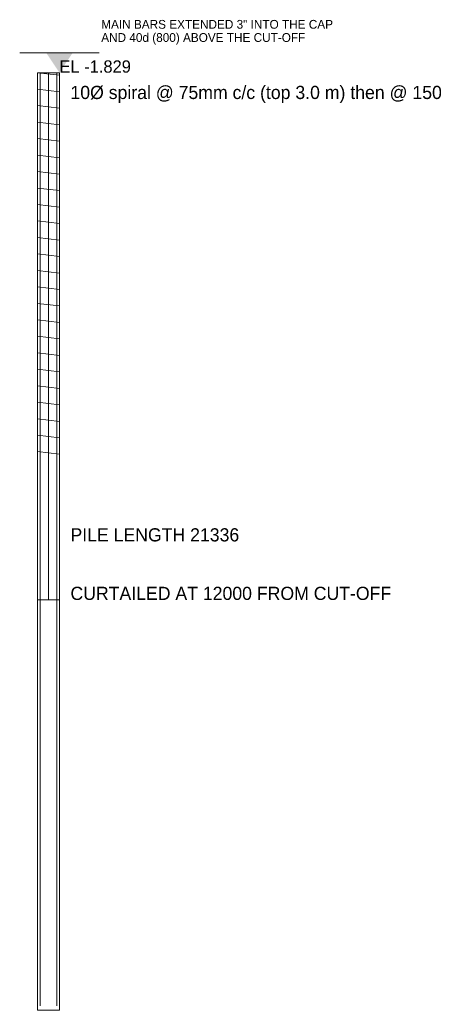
# Model space of a CAD drawing. Extents: x -3200 to 1422622, y -1410602 to 19050.
# Drawn here: x 1199350 to 1208924, y -21336 to 1203 of the extents above; entities that cross this region are included whole.
import ezdxf

# ---------------------------------------------------------------- set-up
doc = ezdxf.new("R2010")
doc.units = 0
for name, color, linetype, lineweight, plot in [('Foundation', 3, 'Continuous', 0, False), ('Rod-1', 6, 'Continuous', 0, False), ('Rod-2', 2, 'Continuous', 0, False), ('Rod-Stirrup', 3, 'Continuous', 0, False), ('Text-1', 7, 'Continuous', 0, False), ('Text-2', 7, 'Continuous', 0, False)]:
    doc.layers.add(name, color=color, linetype=linetype, lineweight=lineweight, plot=plot)

# ---------------------------------------------------------------- blocks, each defined once
blk = doc.blocks.new('LEVEL_MARK')
at = {"layer": 'Text-1'}
blk.add_line((-900, 450), (900, 450), dxfattribs=at)
blk.add_solid([(0, 0), (-300, 450), (300, 450)], dxfattribs=at)
blk.add_attdef('LEVEL', (0, 0), '', height=280, dxfattribs=at)

msp = doc.modelspace()

# ---------------------------------------------------------------- linework, layer by layer
at = {"layer": 'Foundation'}
msp.add_lwpolyline([(1199750, -21336), (1200250, -21336), (1200250, 0), (1199750, 0)], close=True, dxfattribs=at)
at = {"layer": 'Rod-1'}
for p, q in [((1199810, -21236), (1199810, 0)), ((1200190, -21236), (1200190, 0))]:
    msp.add_line(p, q, dxfattribs=at)
at = {"layer": 'Rod-2'}
for p, q in [((1200000, -12000), (1200000, 0)), ((1199750, -12000), (1200250, -12000))]:
    msp.add_line(p, q, dxfattribs=at)
at = {"layer": 'Rod-Stirrup'}
for p, q in [((1199750, 0), (1200250, -60)), ((1199750, -375), (1200250, -435)), ((1199750, -750), (1200250, -810)), ((1199750, -1125), (1200250, -1185)), ((1199750, -1500), (1200250, -1560)), ((1199750, -1875), (1200250, -1935)), ((1199750, -2250), (1200250, -2310)), ((1199750, -2625), (1200250, -2685)), ((1199750, -3000), (1200250, -3060)), ((1199750, -3375), (1200250, -3435)), ((1199750, -3750), (1200250, -3810)), ((1199750, -4125), (1200250, -4185)), ((1199750, -4500), (1200250, -4560)), ((1199750, -4875), (1200250, -4935)), ((1199750, -5250), (1200250, -5310)), ((1199750, -5625), (1200250, -5685)), ((1199750, -6000), (1200250, -6060)), ((1199750, -6375), (1200250, -6435)), ((1199750, -6750), (1200250, -6810)), ((1199750, -7125), (1200250, -7185)), ((1199750, -7500), (1200250, -7560)), ((1199750, -7875), (1200250, -7935)), ((1199750, -8250), (1200250, -8310)), ((1199750, -8625), (1200250, -8685))]:
    msp.add_line(p, q, dxfattribs=at)

# ---------------------------------------------------------------- block references
at = {"layer": 'Text-1'}
msp.add_blockref('LEVEL_MARK', (1200250, 0), dxfattribs=at).add_auto_attribs({'LEVEL': 'EL -1.829'})

# ---------------------------------------------------------------- texts
at = {"layer": 'Text-2'}
for s, height, p in [('MAIN BARS EXTENDED 3" INTO THE CAP', 200, (1201200, 1000)), ('AND 40d (800) ABOVE THE CUT-OFF', 200, (1201200, 700)), ('10%%C spiral @ 75mm c/c (top 3.0 m) then @ 150', 300, (1200500, -600)), ('PILE LENGTH 21336', 300, (1200500, -10668)), ('CURTAILED AT 12000 FROM CUT-OFF', 300, (1200500, -12000))]:
    msp.add_text(s, height=height, dxfattribs=at).set_placement(p)

doc.saveas('drawing.dxf')
